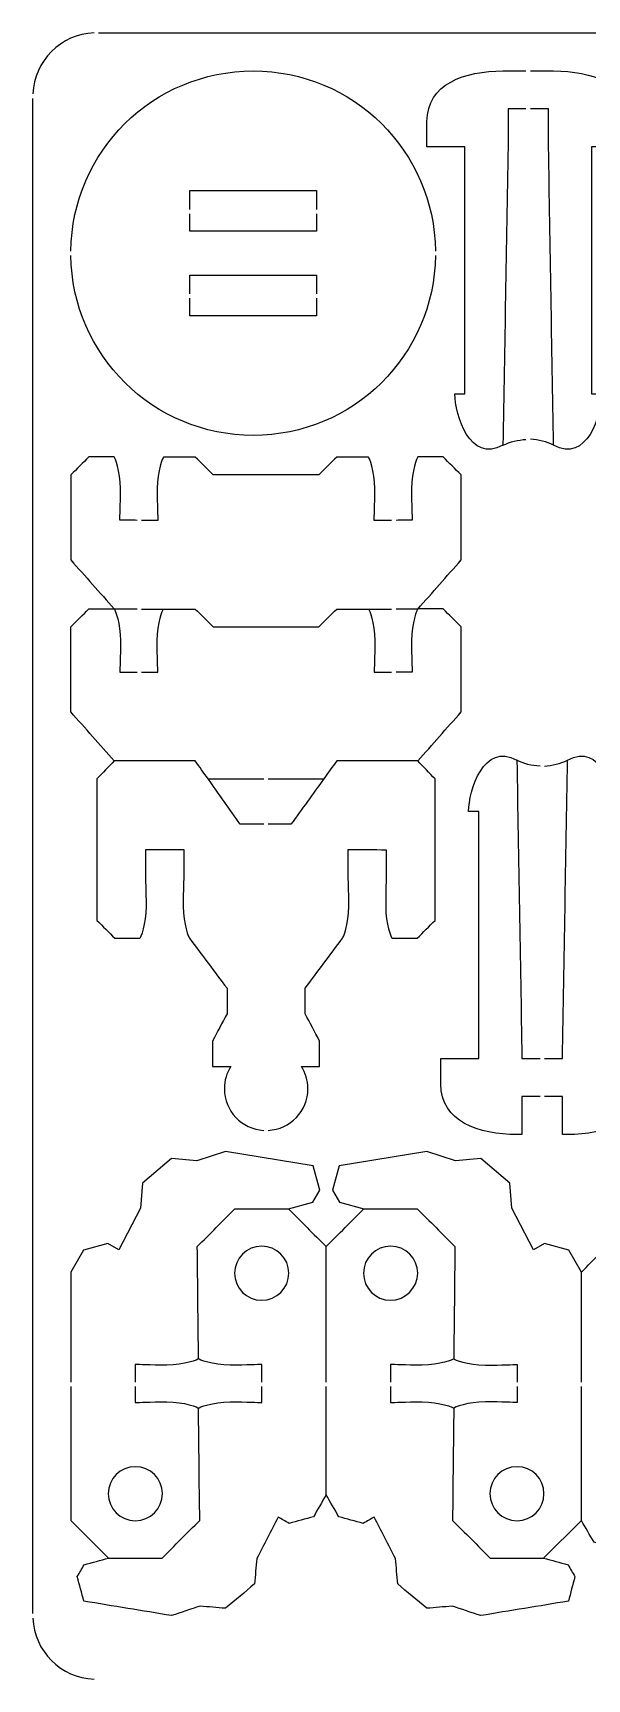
# Model space of a CAD drawing. Extents: x 0 to 680, y 0 to 410.
# Drawn here: x 0 to 43.8, y 140 to 270 of the extents above; entities that cross this region are included whole.
import ezdxf

# ---------------------------------------------------------------- set-up
doc = ezdxf.new("R2010")
doc.units = 0
doc.header["$MEASUREMENT"] = 0
doc.layers.add('DEFAULT', color=18, linetype='CONTINUOUS')

msp = doc.modelspace()

# ---------------------------------------------------------------- linework, layer by layer
at = {"layer": 'DEFAULT', "color": 1}
for points in [[(5.18, 270), (214.83, 270)], [(0, 145.18), (0, 264.83)], [(12.4, 256.06), (12.4, 257.56), (22.4, 257.56), (22.4, 256.06)], [(22.4, 255.71), (22.4, 254.36), (12.39, 254.36), (12.39, 255.71)], [(12.39, 249.41), (12.39, 250.86), (22.4, 250.86), (22.4, 249.41)], [(22.4, 249.06), (22.4, 247.66), (12.39, 247.66), (12.39, 249.06)], [(8.59, 224.51), (10.32, 224.51)], [(26.5, 224.51), (28.33, 224.51)], [(28.68, 224.52), (30.4, 224.52)], [(13.83, 211.1), (18.23, 211.1)], [(18.58, 211.1), (22.97, 211.1)], [(20.18, 177.15), (22.11, 177.67), (22.65, 178.61), (22.13, 180.54), (15.21, 181.68), (12.95, 180.94), (10.95, 181.11), (8.66, 179.18), (8.49, 177.19), (6.8, 173.9), (5.93, 174.4), (4.01, 173.88), (3, 172.15), (3, 163.45)], [(43.31, 172.15), (42.31, 173.88), (40.39, 174.4), (39.52, 173.9), (37.83, 177.19), (37.66, 179.18), (35.37, 181.11), (33.37, 180.94), (31.1, 181.68), (24.19, 180.54), (23.67, 178.61), (24.21, 177.67), (26.14, 177.15)], [(3, 163.1), (3, 156.75), (3, 152.54), (5.98, 149.56)], [(40.33, 149.56), (43.31, 152.54)]]:
    msp.add_lwpolyline(points, dxfattribs=at)
for points in [[(4.83, 270), (2.21, 269.91), (0.1, 267.8), (0.01, 265.18)], [(37.12, 237.44), (37.7, 237.72), (38.32, 237.87), (38.94, 237.9)], [(41.12, 237.44), (40.58, 237.73), (39.95, 237.89), (39.29, 237.91)], [(40.05, 212.11), (39.39, 212.13), (38.75, 212.28), (38.22, 212.58)], [(40.39, 212.11), (41.01, 212.14), (41.64, 212.29), (42.22, 212.58)], [(0.01, 144.83), (0.1, 142.2), (2.21, 140.1), (4.83, 140.01)]]:
    msp.add_open_spline(points, degree=3, dxfattribs=at)
for points, knots in [([(3, 252.78), (3.1, 260.65), (9.5, 267), (17.4, 267), (25.29, 267), (31.7, 260.65), (31.79, 252.78)], [0, 0, 0, 0, 1, 1, 1, 2, 2, 2, 2]), ([(38.94, 264), (38.47, 264), (37.99, 264), (37.52, 264), (37.52, 263), (37.52, 262), (37.52, 261), (37.39, 253.15), (37.25, 245.29), (37.12, 237.44), (34.52, 235.98), (33.32, 239.84), (33.32, 241.5), (33.58, 241.5), (33.85, 241.5), (34.12, 241.5), (34.12, 248), (34.12, 254.5), (34.12, 261), (33.12, 261), (32.12, 261), (31.12, 261), (31.12, 261.67), (31.12, 262.34), (31.12, 263), (31.12, 266), (34.12, 267), (37.11, 267), (37.72, 267), (38.33, 267), (38.94, 267)], [0, 0, 0, 0, 4.04, 4.04, 4.04, 12.540006, 12.540006, 12.540006, 79.339564, 79.339564, 79.339564, 80.339564, 80.339564, 80.339564, 82.609564, 82.609564, 82.609564, 137.899565, 137.899565, 137.899565, 146.399565, 146.399565, 146.399565, 152.069565, 152.069565, 152.069565, 153.069565, 153.069565, 153.069565, 158.249565, 158.249565, 158.249565, 158.249565]), ([(39.29, 267), (39.9, 267), (40.51, 267), (41.12, 267), (44.12, 267), (47.12, 266), (47.12, 263), (47.12, 262.34), (47.12, 261.67), (47.12, 261), (46.12, 261), (45.12, 261), (44.12, 261), (44.12, 254.5), (44.12, 248), (44.12, 241.5), (44.39, 241.5), (44.65, 241.5), (44.92, 241.5), (44.92, 239.84), (43.72, 235.98), (41.12, 237.44), (40.98, 245.29), (40.85, 253.15), (40.72, 261), (40.72, 262), (40.72, 263), (40.72, 264), (40.24, 264), (39.77, 264), (39.29, 264)], [0, 0, 0, 0, 5.18, 5.18, 5.18, 6.18, 6.18, 6.18, 11.85, 11.85, 11.85, 20.36, 20.36, 20.36, 75.65, 75.65, 75.65, 77.92, 77.92, 77.92, 78.92, 78.92, 78.92, 145.719728, 145.719728, 145.719728, 154.219728, 154.219728, 154.219728, 158.249728, 158.249728, 158.249728, 158.249728]), ([(31.79, 252.43), (31.7, 244.57), (25.29, 238.22), (17.4, 238.22), (9.51, 238.22), (3.1, 244.57), (3, 252.43)], [0, 0, 0, 0, 1, 1, 1, 2, 2, 2, 2]), ([(8.24, 231.51), (7.78, 231.52), (7.32, 231.52), (6.87, 231.52), (6.87, 231.86), (6.92, 232.63), (6.92, 234.02), (6.92, 235.39), (6.47, 236.52), (6.42, 236.52), (5.75, 236.52), (5.08, 236.52), (4.42, 236.52), (3.95, 236.05), (3.48, 235.57), (3, 235.1), (3, 232.86), (3, 230.62), (3, 228.38), (4.14, 227.09), (5.28, 225.81), (6.42, 224.52), (7.03, 224.52), (7.63, 224.52), (8.24, 224.52)], [0, 0, 0, 0, 3.890013, 3.890013, 3.890013, 4.890013, 4.890013, 4.890013, 5.890013, 5.890013, 5.890013, 11.560013, 11.560013, 11.560013, 17.231009, 17.231009, 17.231009, 36.291009, 36.291009, 36.291009, 50.916264, 50.916264, 50.916264, 56.066264, 56.066264, 56.066264, 56.066264]), ([(28.33, 231.51), (27.87, 231.51), (27.41, 231.51), (26.95, 231.51), (26.95, 231.85), (27, 232.63), (27, 234.02), (27, 235.4), (26.55, 236.51), (26.5, 236.51), (25.66, 236.51), (24.83, 236.51), (23.99, 236.51), (23.52, 236.04), (23.05, 235.57), (22.58, 235.1), (19.8, 235.1), (17.02, 235.1), (14.24, 235.1), (13.77, 235.57), (13.3, 236.04), (12.82, 236.51), (11.99, 236.51), (11.16, 236.51), (10.32, 236.51), (10.26, 236.51), (9.82, 235.4), (9.82, 234.02), (9.82, 232.63), (9.87, 231.85), (9.87, 231.51), (9.44, 231.51), (9.02, 231.51), (8.59, 231.51)], [0, 0, 0, 0, 3.900013, 3.900013, 3.900013, 4.900013, 4.900013, 4.900013, 5.900013, 5.900013, 5.900013, 12.990013, 12.990013, 12.990013, 18.661009, 18.661009, 18.661009, 42.301009, 42.301009, 42.301009, 47.972006, 47.972006, 47.972006, 55.062006, 55.062006, 55.062006, 56.062006, 56.062006, 56.062006, 57.062006, 57.062006, 57.062006, 60.672019, 60.672019, 60.672019, 60.672019]), ([(30.4, 224.51), (31.54, 225.8), (32.68, 227.09), (33.82, 228.38), (33.82, 230.62), (33.82, 232.86), (33.82, 235.1), (33.34, 235.57), (32.87, 236.04), (32.4, 236.52), (31.73, 236.52), (31.07, 236.52), (30.4, 236.52), (30.35, 236.52), (29.9, 235.39), (29.9, 234.02), (29.9, 232.63), (29.95, 231.86), (29.95, 231.52), (29.53, 231.52), (29.11, 231.52), (28.68, 231.51)], [0, 0, 0, 0, 14.606884, 14.606884, 14.606884, 33.674417, 33.674417, 33.674417, 39.347655, 39.347655, 39.347655, 45.019896, 45.019896, 45.019896, 46.020291, 46.020291, 46.020291, 47.020686, 47.020686, 47.020686, 50.622123, 50.622123, 50.622123, 50.622123]), ([(6.42, 212.51), (5.28, 213.8), (4.14, 215.09), (3, 216.38), (3, 218.62), (3, 220.86), (3, 223.1), (3.48, 223.58), (3.95, 224.05), (4.42, 224.52), (5.08, 224.52), (5.75, 224.52), (6.42, 224.52), (6.5, 224.44), (6.92, 223.35), (6.92, 222.02), (6.92, 220.63), (6.87, 219.86), (6.87, 219.52), (7.32, 219.52), (7.78, 219.52), (8.24, 219.52)], [0, 0, 0, 0, 14.622722, 14.622722, 14.622722, 33.682722, 33.682722, 33.682722, 39.353718, 39.353718, 39.353718, 45.043718, 45.043718, 45.043718, 46.043718, 46.043718, 46.043718, 47.043718, 47.043718, 47.043718, 50.933731, 50.933731, 50.933731, 50.933731]), ([(8.59, 219.52), (9.02, 219.51), (9.44, 219.51), (9.87, 219.51), (9.87, 219.85), (9.82, 220.63), (9.82, 222.02), (9.82, 223.4), (10.26, 224.51), (10.32, 224.51), (11.16, 224.51), (11.99, 224.51), (12.82, 224.51), (13.3, 224.04), (13.77, 223.57), (14.24, 223.1), (17.02, 223.1), (19.8, 223.1), (22.58, 223.1), (23.05, 223.57), (23.52, 224.04), (23.99, 224.51), (24.83, 224.51), (25.66, 224.51), (26.5, 224.51), (26.55, 224.51), (27, 223.4), (27, 222.02), (27, 220.63), (26.95, 219.85), (26.95, 219.51), (27.41, 219.51), (27.87, 219.51), (28.33, 219.52)], [0, 0, 0, 0, 3.610014, 3.610014, 3.610014, 4.610014, 4.610014, 4.610014, 5.610014, 5.610014, 5.610014, 12.700014, 12.700014, 12.700014, 18.37101, 18.37101, 18.37101, 42.01101, 42.01101, 42.01101, 47.682007, 47.682007, 47.682007, 54.772007, 54.772007, 54.772007, 55.772007, 55.772007, 55.772007, 56.772007, 56.772007, 56.772007, 60.672019, 60.672019, 60.672019, 60.672019]), ([(30.4, 212.51), (31.54, 213.8), (32.68, 215.09), (33.82, 216.38), (33.82, 218.62), (33.82, 220.86), (33.82, 223.1), (33.34, 223.58), (32.87, 224.05), (32.4, 224.52), (31.74, 224.52), (31.07, 224.52), (30.4, 224.52), (30.35, 224.52), (29.9, 223.4), (29.9, 222.02), (29.9, 220.63), (29.95, 219.86), (29.95, 219.52), (29.53, 219.52), (29.11, 219.52), (28.68, 219.52)], [0, 0, 0, 0, 14.622722, 14.622722, 14.622722, 33.682722, 33.682722, 33.682722, 39.353718, 39.353718, 39.353718, 45.023718, 45.023718, 45.023718, 46.023718, 46.023718, 46.023718, 47.023718, 47.023718, 47.023718, 50.623732, 50.623732, 50.623732, 50.623732]), ([(40.05, 186.01), (39.57, 186.01), (39.1, 186.01), (38.62, 186.01), (38.62, 185.01), (38.62, 184.01), (38.62, 183.01), (38.49, 183.01), (38.35, 183.01), (38.22, 183.01), (35.22, 183.01), (32.22, 184.01), (32.22, 187.01), (32.22, 187.68), (32.22, 188.35), (32.22, 189.01), (33.22, 189.01), (34.22, 189.01), (35.22, 189.01), (35.22, 195.52), (35.22, 202.02), (35.22, 208.52), (34.95, 208.52), (34.68, 208.52), (34.41, 208.52), (34.41, 210.18), (35.61, 214.03), (38.22, 212.58), (38.35, 204.72), (38.49, 196.87), (38.62, 189.01), (39.1, 189.01), (39.57, 189.01), (40.05, 189.01)], [0, 0, 0, 0, 4.04, 4.04, 4.04, 12.540006, 12.540006, 12.540006, 13.690006, 13.690006, 13.690006, 14.690006, 14.690006, 14.690006, 20.360006, 20.360006, 20.360006, 28.860006, 28.860006, 28.860006, 84.150006, 84.150006, 84.150006, 86.420006, 86.420006, 86.420006, 87.420006, 87.420006, 87.420006, 154.219734, 154.219734, 154.219734, 158.259734, 158.259734, 158.259734, 158.259734]), ([(40.39, 189.01), (40.87, 189.01), (41.34, 189.01), (41.82, 189.01), (41.95, 196.87), (42.09, 204.72), (42.22, 212.58), (44.82, 214.03), (46.02, 210.18), (46.02, 208.52), (45.75, 208.52), (45.49, 208.52), (45.22, 208.52), (45.22, 202.02), (45.22, 195.52), (45.22, 189.01), (46.22, 189.01), (47.22, 189.01), (48.22, 189.01), (48.22, 188.35), (48.22, 187.68), (48.22, 187.01), (48.22, 184.01), (45.22, 183.01), (42.22, 183.01), (42.09, 183.01), (41.96, 183.01), (41.82, 183.01), (41.82, 184.01), (41.82, 185.01), (41.82, 186.01), (41.35, 186.01), (40.87, 186.01), (40.39, 186.01)], [0, 0, 0, 0, 4.04, 4.04, 4.04, 70.839558, 70.839558, 70.839558, 71.839558, 71.839558, 71.839558, 74.119558, 74.119558, 74.119558, 129.409562, 129.409562, 129.409562, 137.899562, 137.899562, 137.899562, 143.569562, 143.569562, 143.569562, 144.569562, 144.569562, 144.569562, 145.699562, 145.699562, 145.699562, 154.199562, 154.199562, 154.199562, 158.249562, 158.249562, 158.249562, 158.249562]), ([(18.23, 207.51), (17.61, 207.51), (17, 207.51), (16.38, 207.51), (15.53, 208.7), (14.68, 209.9), (13.83, 211.1), (13.5, 211.57), (13.16, 212.04), (12.82, 212.51), (10.69, 212.51), (8.55, 212.51), (6.42, 212.51), (5.97, 212.04), (5.51, 211.57), (5.06, 211.1), (5.06, 207.37), (5.06, 203.65), (5.06, 199.92), (5.53, 199.45), (6, 198.98), (6.47, 198.51), (7.14, 198.51), (7.8, 198.51), (8.46, 198.51), (8.52, 198.51), (8.96, 199.63), (8.97, 201.01), (8.96, 202.39), (8.92, 203.17), (8.92, 203.51), (8.92, 204.18), (8.92, 204.84), (8.92, 205.51), (9.92, 205.51), (10.92, 205.51), (11.92, 205.51), (11.92, 204.84), (11.92, 204.18), (11.92, 203.51), (11.92, 203.17), (11.87, 202.4), (11.87, 201.01), (11.88, 199.63), (12.32, 198.51), (12.38, 198.51), (13.36, 197.2), (14.34, 195.88), (15.33, 194.57), (15.33, 193.9), (15.33, 193.22), (15.33, 192.55), (14.95, 191.83), (14.57, 191.11), (14.19, 190.39), (14.19, 189.73), (14.19, 189.06), (14.19, 188.39), (14.67, 188.39), (15.15, 188.39), (15.63, 188.39), (15.31, 187.88), (15.12, 187.28), (15.12, 186.63), (15.12, 184.87), (16.49, 183.44), (18.23, 183.34)], [0, 0, 0, 0, 5.22, 5.22, 5.22, 17.70385, 17.70385, 17.70385, 22.623463, 22.623463, 22.623463, 40.783466, 40.783466, 40.783466, 46.349695, 46.349695, 46.349695, 78.019695, 78.019695, 78.019695, 83.690691, 83.690691, 83.690691, 89.310691, 89.310691, 89.310691, 90.310691, 90.310691, 90.310691, 91.310691, 91.310691, 91.310691, 96.9707, 96.9707, 96.9707, 105.4707, 105.4707, 105.4707, 111.1207, 111.1207, 111.1207, 112.1207, 112.1207, 112.1207, 113.1207, 113.1207, 113.1207, 127.074728, 127.074728, 127.074728, 132.784728, 132.784728, 132.784728, 139.704793, 139.704793, 139.704793, 145.374793, 145.374793, 145.374793, 149.474793, 149.474793, 149.474793, 150.474793, 150.474793, 150.474793, 151.474793, 151.474793, 151.474793, 151.474793]), ([(18.58, 183.34), (20.33, 183.42), (21.72, 184.86), (21.72, 186.63), (21.72, 187.28), (21.53, 187.88), (21.21, 188.39), (21.69, 188.39), (22.16, 188.39), (22.64, 188.39), (22.64, 189.06), (22.64, 189.73), (22.64, 190.39), (22.26, 191.11), (21.88, 191.83), (21.5, 192.55), (21.5, 193.22), (21.5, 193.89), (21.5, 194.56), (22.48, 195.88), (23.46, 197.19), (24.44, 198.51), (24.5, 198.51), (24.95, 199.62), (24.95, 201.01), (24.95, 202.39), (24.9, 203.17), (24.9, 203.51), (24.9, 204.18), (24.9, 204.84), (24.9, 205.51), (25.9, 205.51), (26.9, 205.51), (27.9, 205.5), (27.9, 204.84), (27.9, 204.18), (27.9, 203.51), (27.9, 203.17), (27.86, 202.4), (27.86, 201.01), (27.86, 199.63), (28.3, 198.51), (28.36, 198.51), (29.02, 198.51), (29.69, 198.51), (30.35, 198.51), (30.82, 198.98), (31.29, 199.45), (31.76, 199.92), (31.76, 203.64), (31.76, 207.37), (31.76, 211.09), (31.31, 211.57), (30.85, 212.04), (30.4, 212.51), (28.26, 212.51), (26.13, 212.51), (23.99, 212.51), (23.65, 212.04), (23.31, 211.57), (22.97, 211.1), (22.11, 209.9), (21.25, 208.7), (20.38, 207.51), (19.78, 207.51), (19.18, 207.51), (18.58, 207.51)], [0, 0, 0, 0, 1, 1, 1, 2, 2, 2, 6.05, 6.05, 6.05, 11.71, 11.71, 11.71, 18.634738, 18.634738, 18.634738, 24.344738, 24.344738, 24.344738, 38.298766, 38.298766, 38.298766, 39.298766, 39.298766, 39.298766, 40.298766, 40.298766, 40.298766, 45.968766, 45.968766, 45.968766, 54.488766, 54.488766, 54.488766, 60.128775, 60.128775, 60.128775, 61.128775, 61.128775, 61.128775, 62.128775, 62.128775, 62.128775, 67.768775, 67.768775, 67.768775, 73.411487, 73.411487, 73.411487, 105.081487, 105.081487, 105.081487, 110.654942, 110.654942, 110.654942, 128.814945, 128.814945, 128.814945, 133.757839, 133.757839, 133.757839, 146.299948, 146.299948, 146.299948, 151.419948, 151.419948, 151.419948, 151.419948]), ([(18.08, 163.45), (18.08, 163.92), (18.08, 164.38), (18.08, 164.85), (17.74, 164.85), (16.96, 164.8), (15.58, 164.8), (14.2, 164.8), (13.08, 165.24), (13.08, 165.3), (13.05, 168.26), (13.02, 171.21), (12.98, 174.17), (13.98, 175.16), (14.97, 176.15), (15.96, 177.15), (17.37, 177.15), (18.77, 177.15), (20.18, 177.15), (21.17, 176.15), (22.16, 175.16), (23.16, 174.17)], [0, 0, 0, 0, 3.96, 3.96, 3.96, 4.96, 4.96, 4.96, 5.96, 5.96, 5.96, 31.08156, 31.08156, 31.08156, 43.031665, 43.031665, 43.031665, 54.971665, 54.971665, 54.971665, 66.92177, 66.92177, 66.92177, 66.92177]), ([(23.16, 163.45), (23.16, 165.62), (23.16, 167.78), (23.16, 169.95), (23.16, 171.36), (23.16, 172.76), (23.16, 174.17), (24.15, 175.16), (25.15, 176.15), (26.14, 177.15), (27.54, 177.15), (28.95, 177.15), (30.35, 177.15), (31.34, 176.15), (32.34, 175.16), (33.33, 174.17), (33.3, 171.21), (33.27, 168.26), (33.23, 165.3), (33.23, 165.24), (32.11, 164.8), (30.74, 164.8), (29.35, 164.8), (28.58, 164.85), (28.23, 164.85), (28.23, 164.38), (28.23, 163.92), (28.23, 163.45)], [0, 0, 0, 0, 18.42, 18.42, 18.42, 30.37, 30.37, 30.37, 42.320105, 42.320105, 42.320105, 54.260105, 54.260105, 54.260105, 66.210209, 66.210209, 66.210209, 91.33177, 91.33177, 91.33177, 92.33177, 92.33177, 92.33177, 93.33177, 93.33177, 93.33177, 97.29177, 97.29177, 97.29177, 97.29177]), ([(20.21, 172.06), (20.21, 170.88), (19.25, 169.92), (18.08, 169.92), (16.89, 169.92), (15.93, 170.88), (15.93, 172.06), (15.93, 173.24), (16.89, 174.19), (18.07, 174.19), (19.25, 174.2), (20.21, 173.24), (20.21, 172.06)], [1, 1, 1, 1, 2, 2, 2, 3, 3, 3, 4, 4, 4, 5, 5, 5, 5]), ([(28.25, 174.19), (29.43, 174.19), (30.39, 173.24), (30.39, 172.06), (30.38, 170.88), (29.42, 169.92), (28.24, 169.92), (27.06, 169.92), (26.1, 170.88), (26.11, 172.06), (26.11, 173.24), (27.07, 174.2), (28.25, 174.19)], [1, 1, 1, 1, 2, 2, 2, 3, 3, 3, 4, 4, 4, 5, 5, 5, 5]), ([(43.31, 163.45), (43.31, 164.95), (43.31, 166.44), (43.31, 167.93), (43.31, 169.34), (43.31, 170.74), (43.31, 172.15), (44.31, 173.14), (45.3, 174.14), (46.29, 175.13), (47.7, 175.13), (49.1, 175.13), (50.51, 175.13), (51.5, 174.14), (52.49, 173.14), (53.49, 172.15), (53.45, 169.19), (53.42, 166.24), (53.39, 163.29), (53.39, 163.23), (52.27, 162.79), (50.89, 162.78), (49.51, 162.79), (48.73, 162.84), (48.39, 162.83), (48.39, 162.37), (48.39, 161.92), (48.39, 161.46)], [0, 0, 0, 0, 12.7, 12.7, 12.7, 24.65, 24.65, 24.65, 36.600105, 36.600105, 36.600105, 48.540105, 48.540105, 48.540105, 60.490209, 60.490209, 60.490209, 85.61177, 85.61177, 85.61177, 86.61177, 86.61177, 86.61177, 87.61177, 87.61177, 87.61177, 91.50177, 91.50177, 91.50177, 91.50177]), ([(13.08, 165.3), (13.08, 165.25), (11.96, 164.8), (10.58, 164.8), (9.2, 164.8), (8.42, 164.85), (8.08, 164.85), (8.08, 164.38), (8.08, 163.92), (8.08, 163.45)], [0, 0, 0, 0, 1, 1, 1, 2, 2, 2, 5.96, 5.96, 5.96, 5.96]), ([(33.23, 165.3), (33.23, 165.25), (34.35, 164.8), (35.73, 164.8), (37.12, 164.8), (37.89, 164.85), (38.24, 164.85), (38.24, 164.38), (38.24, 163.92), (38.24, 163.45)], [0, 0, 0, 0, 1, 1, 1, 2, 2, 2, 5.96, 5.96, 5.96, 5.96]), ([(23.16, 154.56), (22.82, 153.98), (22.49, 153.4), (22.16, 152.82), (21.51, 152.65), (20.87, 152.48), (20.23, 152.3), (19.94, 152.47), (19.65, 152.64), (19.36, 152.8), (18.8, 151.71), (18.24, 150.61), (17.68, 149.52), (17.62, 148.85), (17.56, 148.19), (17.51, 147.52), (16.74, 146.88), (15.98, 146.24), (15.21, 145.6), (14.54, 145.65), (13.88, 145.71), (13.21, 145.77), (12.46, 145.52), (11.7, 145.27), (10.95, 145.02), (8.64, 145.4), (6.34, 145.78), (4.03, 146.16), (3.86, 146.81), (3.68, 147.45), (3.51, 148.1), (3.69, 148.41), (3.87, 148.72), (4.05, 149.04), (4.7, 149.21), (5.34, 149.38), (5.98, 149.56), (7.39, 149.56), (8.79, 149.56), (10.2, 149.56), (11.19, 150.55), (12.18, 151.54), (13.18, 152.54), (13.14, 155.49), (13.11, 158.45), (13.08, 161.4), (13.08, 161.45), (14.2, 161.9), (15.58, 161.9), (16.96, 161.9), (17.74, 161.85), (18.08, 161.85), (18.08, 162.27), (18.08, 162.69), (18.08, 163.1)], [0, 0, 0, 0, 5.672187, 5.672187, 5.672187, 11.329479, 11.329479, 11.329479, 14.170402, 14.170402, 14.170402, 24.635797, 24.635797, 24.635797, 30.307146, 30.307146, 30.307146, 38.809503, 38.809503, 38.809503, 44.490673, 44.490673, 44.490673, 51.251649, 51.251649, 51.251649, 71.127507, 71.127507, 71.127507, 76.800279, 76.800279, 76.800279, 79.882567, 79.882567, 79.882567, 85.546906, 85.546906, 85.546906, 97.486906, 97.486906, 97.486906, 109.437011, 109.437011, 109.437011, 134.557571, 134.557571, 134.557571, 135.557571, 135.557571, 135.557571, 136.557571, 136.557571, 136.557571, 140.097571, 140.097571, 140.097571, 140.097571]), ([(8.08, 163.1), (8.08, 162.69), (8.08, 162.27), (8.08, 161.85), (8.42, 161.85), (9.2, 161.9), (10.58, 161.9), (11.96, 161.9), (13.08, 161.46), (13.08, 161.4)], [0, 0, 0, 0, 3.54, 3.54, 3.54, 4.54, 4.54, 4.54, 5.54, 5.54, 5.54, 5.54]), ([(28.23, 163.1), (28.23, 162.69), (28.23, 162.27), (28.23, 161.85), (28.58, 161.85), (29.35, 161.9), (30.74, 161.9), (32.11, 161.9), (33.24, 161.45), (33.24, 161.4), (33.2, 158.45), (33.17, 155.49), (33.14, 152.54), (34.13, 151.54), (35.13, 150.55), (36.12, 149.56), (37.52, 149.56), (38.93, 149.56), (40.33, 149.56), (40.97, 149.38), (41.62, 149.21), (42.26, 149.04), (42.44, 148.72), (42.62, 148.41), (42.8, 148.1), (42.63, 147.45), (42.46, 146.81), (42.29, 146.16), (39.98, 145.78), (37.67, 145.4), (35.37, 145.02), (34.61, 145.27), (33.86, 145.52), (33.1, 145.77), (32.44, 145.71), (31.77, 145.65), (31.11, 145.6), (30.34, 146.24), (29.57, 146.88), (28.81, 147.52), (28.75, 148.19), (28.7, 148.85), (28.64, 149.52), (28.08, 150.61), (27.52, 151.71), (26.95, 152.8), (26.66, 152.64), (26.38, 152.47), (26.09, 152.3), (25.44, 152.48), (24.8, 152.65), (24.16, 152.82), (23.83, 153.4), (23.49, 153.98), (23.16, 154.56), (23.16, 157.4), (23.16, 160.25), (23.16, 163.1)], [0, 0, 0, 0, 3.54, 3.54, 3.54, 4.54, 4.54, 4.54, 5.54, 5.54, 5.54, 30.660561, 30.660561, 30.660561, 42.611372, 42.611372, 42.611372, 54.551372, 54.551372, 54.551372, 60.215452, 60.215452, 60.215452, 63.29774, 63.29774, 63.29774, 68.971478, 68.971478, 68.971478, 88.847335, 88.847335, 88.847335, 95.608311, 95.608311, 95.608311, 101.289482, 101.289482, 101.289482, 109.792482, 109.792482, 109.792482, 115.462834, 115.462834, 115.462834, 125.929119, 125.929119, 125.929119, 128.770042, 128.770042, 128.770042, 134.427073, 134.427073, 134.427073, 140.099259, 140.099259, 140.099259, 164.329259, 164.329259, 164.329259, 164.329259]), ([(38.24, 163.1), (38.24, 162.69), (38.24, 162.27), (38.24, 161.85), (37.89, 161.85), (37.12, 161.9), (35.73, 161.9), (34.35, 161.9), (33.24, 161.46), (33.24, 161.4)], [0, 0, 0, 0, 3.54, 3.54, 3.54, 4.54, 4.54, 4.54, 5.54, 5.54, 5.54, 5.54]), ([(48.39, 161.11), (48.39, 160.69), (48.39, 160.26), (48.39, 159.84), (48.73, 159.83), (49.51, 159.89), (50.89, 159.88), (52.27, 159.88), (53.39, 159.43), (53.39, 159.38), (53.36, 156.43), (53.33, 153.47), (53.29, 150.52), (54.29, 149.53), (55.28, 148.53), (56.27, 147.54), (57.68, 147.54), (59.08, 147.54), (60.49, 147.54), (61.13, 147.37), (61.77, 147.19), (62.41, 147.02), (62.6, 146.71), (62.78, 146.39), (62.96, 146.08), (62.79, 145.43), (62.61, 144.79), (62.44, 144.15), (60.13, 143.76), (57.83, 143.38), (55.52, 143), (54.77, 143.25), (54.01, 143.5), (53.26, 143.75), (52.59, 143.69), (51.93, 143.63), (51.26, 143.58), (50.49, 144.22), (49.73, 144.86), (48.96, 145.51), (48.91, 146.17), (48.85, 146.84), (48.79, 147.5), (48.23, 148.59), (47.67, 149.69), (47.11, 150.78), (46.82, 150.62), (46.53, 150.45), (46.24, 150.28), (45.6, 150.46), (44.96, 150.63), (44.31, 150.81), (43.98, 151.38), (43.65, 151.96), (43.31, 152.54), (43.31, 156.06), (43.31, 159.58), (43.31, 163.1)], [0, 0, 0, 0, 3.61, 3.61, 3.61, 4.61, 4.61, 4.61, 5.61, 5.61, 5.61, 30.73156, 30.73156, 30.73156, 42.681665, 42.681665, 42.681665, 54.621665, 54.621665, 54.621665, 60.285745, 60.285745, 60.285745, 63.368033, 63.368033, 63.368033, 69.040805, 69.040805, 69.040805, 88.916825, 88.916825, 88.916825, 95.677801, 95.677801, 95.677801, 101.358972, 101.358972, 101.358972, 109.861972, 109.861972, 109.861972, 115.532324, 115.532324, 115.532324, 125.99772, 125.99772, 125.99772, 128.838142, 128.838142, 128.838142, 134.495173, 134.495173, 134.495173, 140.168225, 140.168225, 140.168225, 170.117225, 170.117225, 170.117225, 170.117225]), ([(5.95, 154.64), (5.95, 155.83), (6.91, 156.78), (8.09, 156.78), (9.27, 156.78), (10.23, 155.83), (10.23, 154.65), (10.23, 153.47), (9.27, 152.51), (8.09, 152.51), (6.91, 152.51), (5.95, 153.46), (5.95, 154.64)], [1, 1, 1, 1, 2, 2, 2, 3, 3, 3, 4, 4, 4, 5, 5, 5, 5]), ([(38.23, 152.51), (37.04, 152.51), (36.09, 153.47), (36.09, 154.65), (36.09, 155.83), (37.05, 156.78), (38.23, 156.78), (39.41, 156.78), (40.37, 155.83), (40.36, 154.64), (40.36, 153.46), (39.4, 152.51), (38.23, 152.51)], [1, 1, 1, 1, 2, 2, 2, 3, 3, 3, 4, 4, 4, 5, 5, 5, 5])]:
    msp.add_open_spline(points, degree=3, knots=knots, dxfattribs=at)

doc.saveas('drawing.dxf')
